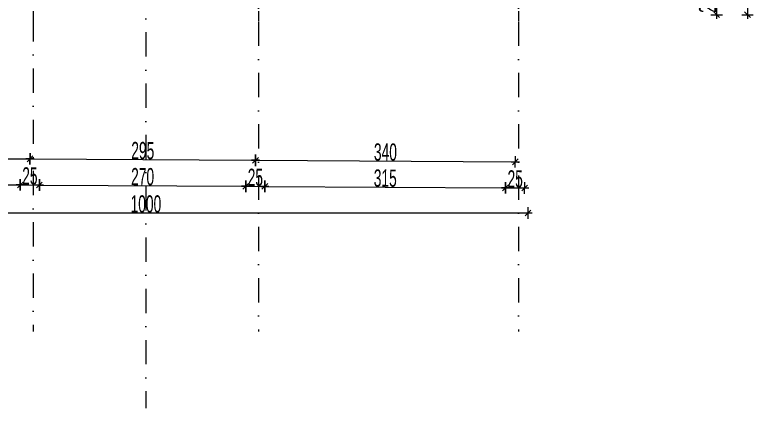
# Model space of a CAD drawing. Header units: millimetres. Extents: x 917196 to 1040943, y -9546 to 18600.
# Drawn here: x 1029726 to 1039388, y -3912 to 1231 of the extents above; entities that cross this region are included whole.
import ezdxf

# ---------------------------------------------------------------- set-up
doc = ezdxf.new("R2010")
doc.units = ezdxf.units.MM
doc.header["$MEASUREMENT"] = 0
doc.linetypes.add('Dot & Dashed', pattern=[670.277762, 317.5, -176.388889, 0, -176.388874])
doc.layers.add('dimenzija', color=7, linetype='Continuous', lineweight=13)
doc.layers.add('New_Structural - Bearing_Pen_No__20', color=1, linetype='Continuous', lineweight=0)
doc.layers.add('Marker - Section_Pen_No__85', color=7, linetype='Continuous', lineweight=13, true_color=0xaaaaaa)
doc.layers.add('OSKI', color=7, linetype='Continuous', lineweight=20, true_color=0x156a84)
doc.styles.add('PLATEIA', font='CGSAPPS.shx', dxfattribs={"width": 0.6})
doc.dimstyles.new('100v', dxfattribs={"dimtxt": 225, "dimasz": 1, "dimexe": 0.18, "dimexo": 0.0625, "dimgap": 4, "dimtad": 1, "dimdec": 0, "dimlfac": 0.1, "dimzin": 12, "dimdsep": 46, "dimtxsty": 'PLATEIA', "dimblk": 'A$C321216CB', "dimcen": 0.09, "dimse1": 1, "dimse2": 1, "dimclrd": 256, "dimclrt": 256, "dimadec": 3, "dimazin": 0, "dimtfac": 1, "dimtdec": 0, "dimtix": 1, "dimtmove": 2, "dimatfit": 3, "dimldrblk": 'A$C321216CB', "dimfxl": 1, "dimtolj": 1, "dimtzin": 0, "dimlwd": -1, "dimarcsym": 0})

# ---------------------------------------------------------------- blocks, each defined once
blk = doc.blocks.new('A$C321216CB')
for p, q in [((-53.8, 0), (53.8, 0)), ((-38.1, -38.1), (38.1, 38.1)), ((0, -75.3), (0, 75.3))]:
    blk.add_line(p, q)
blk = doc.blocks.new('*D250')
at = {"layer": 'DEFPOINTS', "color": 0, "transparency": 16777216}
for p in [(1026526.6, -394.3), (1029926.2, -474.3), (1029925.1, -653.1)]:
    blk.add_point(p, dxfattribs=at)
at = {"layer": 'dimenzija', "transparency": 16777216}
blk.add_line((1026526.1, -632.5), (1029924.1, -653.1), dxfattribs=at)
for p, rotation in [((1026525.1, -632.5), 179.6518652269787), ((1029925.1, -653.1), 359.6518652269787)]:
    blk.add_blockref('A$C321216CB', p, dxfattribs=dict(at, rotation=rotation))
at = {"layer": 'dimenzija', "transparency": 16777216, "insert": (1028225.8, -526.3), "char_height": 225, "attachment_point": 5, "rotation": 359.65187, "style": 'PLATEIA'}
blk.add_mtext('\\A1;340', dxfattribs=at)
blk = doc.blocks.new('*D251')
at = {"layer": 'DEFPOINTS', "color": 0, "transparency": 16777216}
for p in [(1032877.6, -241.7), (1029926.2, -474.3), (1032875, -671.1)]:
    blk.add_point(p, dxfattribs=at)
at = {"layer": 'dimenzija', "transparency": 16777216}
blk.add_line((1029926.1, -653.2), (1032874, -671.1), dxfattribs=at)
for p, rotation in [((1029925.1, -653.1), 179.6518652269787), ((1032875, -671.1), 359.6518652269787)]:
    blk.add_blockref('A$C321216CB', p, dxfattribs=dict(at, rotation=rotation))
at = {"layer": 'dimenzija', "transparency": 16777216, "insert": (1031400.8, -545.6), "char_height": 225, "attachment_point": 5, "rotation": 359.65187, "style": 'PLATEIA'}
blk.add_mtext('\\A1;295', dxfattribs=at)
blk = doc.blocks.new('*D252')
at = {"layer": 'DEFPOINTS', "color": 0, "transparency": 16777216}
for p in [(1032877.6, -241.7), (1036277.9, -203.2), (1036275, -691.7)]:
    blk.add_point(p, dxfattribs=at)
at = {"layer": 'dimenzija', "transparency": 16777216}
blk.add_line((1032876, -671.1), (1036274, -691.7), dxfattribs=at)
for p, rotation in [((1032875, -671.1), 179.6518652269787), ((1036275, -691.7), 359.6518652269787)]:
    blk.add_blockref('A$C321216CB', p, dxfattribs=dict(at, rotation=rotation))
at = {"layer": 'dimenzija', "transparency": 16777216, "insert": (1034575.7, -564.9), "char_height": 225, "attachment_point": 5, "rotation": 359.65187, "style": 'PLATEIA'}
blk.add_mtext('\\A1;340', dxfattribs=at)
blk = doc.blocks.new('*D254')
at = {"layer": 'DEFPOINTS', "color": 0, "transparency": 16777216}
for p in [(1026661.5, 1229.8), (1029811.4, 1210.6), (1029798, -993.2)]:
    blk.add_point(p, dxfattribs=at)
at = {"layer": 'dimenzija', "transparency": 16777216}
blk.add_line((1026649.1, -974.1), (1029797, -993.2), dxfattribs=at)
for p, rotation in [((1026648.1, -974.1), 179.6518652269787), ((1029798, -993.2), 359.6518652269787)]:
    blk.add_blockref('A$C321216CB', p, dxfattribs=dict(at, rotation=rotation))
at = {"layer": 'dimenzija', "transparency": 16777216, "insert": (1028223.7, -867.2), "char_height": 225, "attachment_point": 5, "rotation": 359.65187, "style": 'PLATEIA'}
blk.add_mtext('\\A1;315', dxfattribs=at)
blk = doc.blocks.new('*D255')
at = {"layer": 'DEFPOINTS', "color": 0, "transparency": 16777216}
for p in [(1029811.4, 1210.6), (1030061.4, 1209.1), (1030048, -994.8)]:
    blk.add_point(p, dxfattribs=at)
at = {"layer": 'dimenzija', "transparency": 16777216}
blk.add_line((1029799, -993.2), (1030047, -994.8), dxfattribs=at)
for p, rotation in [((1029798, -993.2), 179.6518652269787), ((1030048, -994.8), 359.6518652269787)]:
    blk.add_blockref('A$C321216CB', p, dxfattribs=dict(at, rotation=rotation))
at = {"layer": 'dimenzija', "transparency": 16777216, "insert": (1029923.7, -877.5), "char_height": 225, "attachment_point": 5, "rotation": 359.65187, "style": 'PLATEIA'}
blk.add_mtext('\\A1;25', dxfattribs=at)
blk = doc.blocks.new('*D256')
at = {"layer": 'DEFPOINTS', "color": 0, "transparency": 16777216}
for p in [(1030061.4, 1209.1), (1032761.3, 1192.7), (1032747.9, -1011.2)]:
    blk.add_point(p, dxfattribs=at)
at = {"layer": 'dimenzija', "transparency": 16777216}
blk.add_line((1030049, -994.8), (1032746.9, -1011.2), dxfattribs=at)
for p, rotation in [((1030048, -994.8), 179.6518652269787), ((1032747.9, -1011.2), 359.6518652269787)]:
    blk.add_blockref('A$C321216CB', p, dxfattribs=dict(at, rotation=rotation))
at = {"layer": 'dimenzija', "transparency": 16777216, "insert": (1031398.7, -886.5), "char_height": 225, "attachment_point": 5, "rotation": 359.65187, "style": 'PLATEIA'}
blk.add_mtext('\\A1;270', dxfattribs=at)
blk = doc.blocks.new('*D257')
at = {"layer": 'DEFPOINTS', "color": 0, "transparency": 16777216}
for p in [(1032761.3, 1192.7), (1033011.3, 1191.2), (1032997.9, -1012.7)]:
    blk.add_point(p, dxfattribs=at)
at = {"layer": 'dimenzija', "transparency": 16777216}
blk.add_line((1032748.9, -1011.2), (1032996.9, -1012.7), dxfattribs=at)
for p, rotation in [((1032747.9, -1011.2), 179.6518652269787), ((1032997.9, -1012.7), 359.6518652269787)]:
    blk.add_blockref('A$C321216CB', p, dxfattribs=dict(at, rotation=rotation))
at = {"layer": 'dimenzija', "transparency": 16777216, "insert": (1032873.7, -895.4), "char_height": 225, "attachment_point": 5, "rotation": 359.65187, "style": 'PLATEIA'}
blk.add_mtext('\\A1;25', dxfattribs=at)
blk = doc.blocks.new('*D258')
at = {"layer": 'DEFPOINTS', "color": 0, "transparency": 16777216}
for p in [(1033011.3, 1191.2), (1036161.3, 1172.1), (1036147.9, -1031.8)]:
    blk.add_point(p, dxfattribs=at)
at = {"layer": 'dimenzija', "transparency": 16777216}
blk.add_line((1032998.9, -1012.7), (1036146.9, -1031.8), dxfattribs=at)
for p, rotation in [((1032997.9, -1012.7), 179.6518652269787), ((1036147.9, -1031.8), 359.6518652269787)]:
    blk.add_blockref('A$C321216CB', p, dxfattribs=dict(at, rotation=rotation))
at = {"layer": 'dimenzija', "transparency": 16777216, "insert": (1034573.6, -905.8), "char_height": 225, "attachment_point": 5, "rotation": 359.65187, "style": 'PLATEIA'}
blk.add_mtext('\\A1;315', dxfattribs=at)
blk = doc.blocks.new('*D259')
at = {"layer": 'DEFPOINTS', "color": 0, "transparency": 16777216}
for p in [(1036161.3, 1172.1), (1036411.3, 1170.5), (1036397.9, -1033.3)]:
    blk.add_point(p, dxfattribs=at)
at = {"layer": 'dimenzija', "transparency": 16777216}
blk.add_line((1036148.9, -1031.8), (1036396.9, -1033.3), dxfattribs=at)
for p, rotation in [((1036147.9, -1031.8), 179.6518652269787), ((1036397.9, -1033.3), 359.6518652269787)]:
    blk.add_blockref('A$C321216CB', p, dxfattribs=dict(at, rotation=rotation))
at = {"layer": 'dimenzija', "transparency": 16777216, "insert": (1036273.6, -916.1), "char_height": 225, "attachment_point": 5, "rotation": 359.65187, "style": 'PLATEIA'}
blk.add_mtext('\\A1;25', dxfattribs=at)
blk = doc.blocks.new('*D279')
at = {"layer": 'DEFPOINTS', "color": 0, "transparency": 16777216}
for p in [(1026441.8, 1231.2), (1036441.8, 1231.2), (1036441.8, -1360)]:
    blk.add_point(p, dxfattribs=at)
at = {"layer": 'dimenzija', "transparency": 16777216}
blk.add_line((1026442.8, -1360), (1036440.8, -1360), dxfattribs=at)
at = {"layer": 'dimenzija', "transparency": 16777216, "rotation": 180}
blk.add_blockref('A$C321216CB', (1026441.8, -1360), dxfattribs=at)
at = {"layer": 'dimenzija', "transparency": 16777216}
blk.add_blockref('A$C321216CB', (1036441.8, -1360), dxfattribs=at)
at = {"layer": 'dimenzija', "transparency": 16777216, "insert": (1031441.8, -1243.5), "char_height": 225, "attachment_point": 5, "style": 'PLATEIA'}
blk.add_mtext('\\A1;1000', dxfattribs=at)
blk = doc.blocks.new('*D270')
at = {"layer": 'DEFPOINTS', "color": 0, "transparency": 16777216}
for p in [(1036441.8, 1481.2), (1036472.2, 1231.3), (1038909.5, 1231.3)]:
    blk.add_point(p, dxfattribs=at)
at = {"layer": 'dimenzija', "transparency": 16777216}
blk.add_line((1038909.5, 1480.2), (1038909.5, 1232.3), dxfattribs=at)
for p, rotation in [((1038909.5, 1481.2), 90), ((1038909.5, 1231.3), 270)]:
    blk.add_blockref('A$C321216CB', p, dxfattribs=dict(at, rotation=rotation))
at = {"layer": 'dimenzija', "transparency": 16777216, "insert": (1038793, 1356.3), "char_height": 225, "attachment_point": 5, "rotation": 90, "style": 'PLATEIA'}
blk.add_mtext('\\A1;25', dxfattribs=at)
blk = doc.blocks.new('*D271')
at = {"layer": 'DEFPOINTS', "color": 0, "transparency": 16777216}
for p in [(1036441.8, 11231.2), (1036441.8, 1231.2), (1039312.9, 1231.2)]:
    blk.add_point(p, dxfattribs=at)
at = {"layer": 'dimenzija', "transparency": 16777216}
blk.add_line((1039312.9, 11230.2), (1039312.9, 1232.2), dxfattribs=at)
for p, rotation in [((1039312.9, 11231.2), 90), ((1039312.9, 1231.2), 270)]:
    blk.add_blockref('A$C321216CB', p, dxfattribs=dict(at, rotation=rotation))
at = {"layer": 'dimenzija', "transparency": 16777216, "insert": (1039196.4, 6231.2), "char_height": 225, "attachment_point": 5, "rotation": 90, "style": 'PLATEIA'}
blk.add_mtext('\\A1;1000', dxfattribs=at)

msp = doc.modelspace()

# ---------------------------------------------------------------- linework, layer by layer
at = {"layer": 'Marker - Section_Pen_No__85', "color": 253, "linetype": 'Dot & Dashed', "lineweight": 13, "true_color": 0xaaaaaa}
msp.add_line((1031441.8, 17090.7), (1031441.8, -3912.3), dxfattribs=at)
at = {"layer": 'New_Structural - Bearing_Pen_No__20', "color": 1, "linetype": 'Continuous', "lineweight": 0}
for p, q in [((1029966.8, 1276.2), (1029966.8, 1151.2)), ((1032916.8, 1276.2), (1032916.8, 1151.2)), ((1036316.8, 1276.2), (1036316.8, 1151.2))]:
    msp.add_line(p, q, dxfattribs=at)
at = {"layer": 'OSKI', "linetype": 'Dot & Dashed'}
for p, q in [((1029966.8, 15277.9), (1029966.8, -2909.4)), ((1032916.8, 15218.6), (1032916.8, -2909.4)), ((1036316.8, 15218.6), (1036316.8, -2909.4))]:
    msp.add_line(p, q, dxfattribs=at)

# ---------------------------------------------------------------- dimensions: what is measured, and where the dimension line sits
at = {"layer": 'dimenzija'}
for base, p1, p2, angle, picture, middle in [((1039312.9, 1231.2), (1036441.8, 11231.2), (1036441.8, 1231.2), 90, '*D271', (1039196.4, 6231.2)), ((1038909.5, 1231.3), (1036441.8, 1481.2), (1036472.2, 1231.3), 90, '*D270', (1038793, 1356.3)), ((1029798, -993.2), (1026661.5, 1229.8), (1029811.4, 1210.6), 359.65187, '*D254', (1028223.7, -867.2)), ((1030048, -994.8), (1029811.4, 1210.6), (1030061.4, 1209.1), 359.65187, '*D255', (1029923.7, -877.5)), ((1032747.9, -1011.2), (1030061.4, 1209.1), (1032761.3, 1192.7), 359.65187, '*D256', (1031398.7, -886.5)), ((1032997.9, -1012.7), (1032761.3, 1192.7), (1033011.3, 1191.2), 359.65187, '*D257', (1032873.7, -895.4)), ((1036147.9, -1031.8), (1033011.3, 1191.2), (1036161.3, 1172.1), 359.65187, '*D258', (1034573.6, -905.8)), ((1036397.9, -1033.3), (1036161.3, 1172.1), (1036411.3, 1170.5), 359.65187, '*D259', (1036273.6, -916.1)), ((1032875, -671.1), (1029926.2, -474.3), (1032877.6, -241.7), 359.65187, '*D251', (1031400.8, -545.6)), ((1036275, -691.7), (1032877.6, -241.7), (1036277.9, -203.2), 359.65187, '*D252', (1034575.7, -564.9)), ((1029925.1, -653.1), (1026526.6, -394.3), (1029926.2, -474.3), 359.65187, '*D250', (1028225.8, -526.3))]:
    dim = msp.add_linear_dim(base=base, p1=p1, p2=p2, angle=angle, dimstyle='100v', dxfattribs=at)
    dim.commit()
    dim.dimension.update_dxf_attribs({"geometry": picture, "text_midpoint": middle})
dim = msp.add_linear_dim(base=(1036441.8, -1360), p1=(1026441.8, 1231.2), p2=(1036441.8, 1231.2), dimstyle='100v', dxfattribs=at)
dim.commit()
dim.dimension.update_dxf_attribs({"geometry": '*D279', "text_midpoint": (1031441.8, -1243.5)})

doc.saveas('drawing.dxf')
